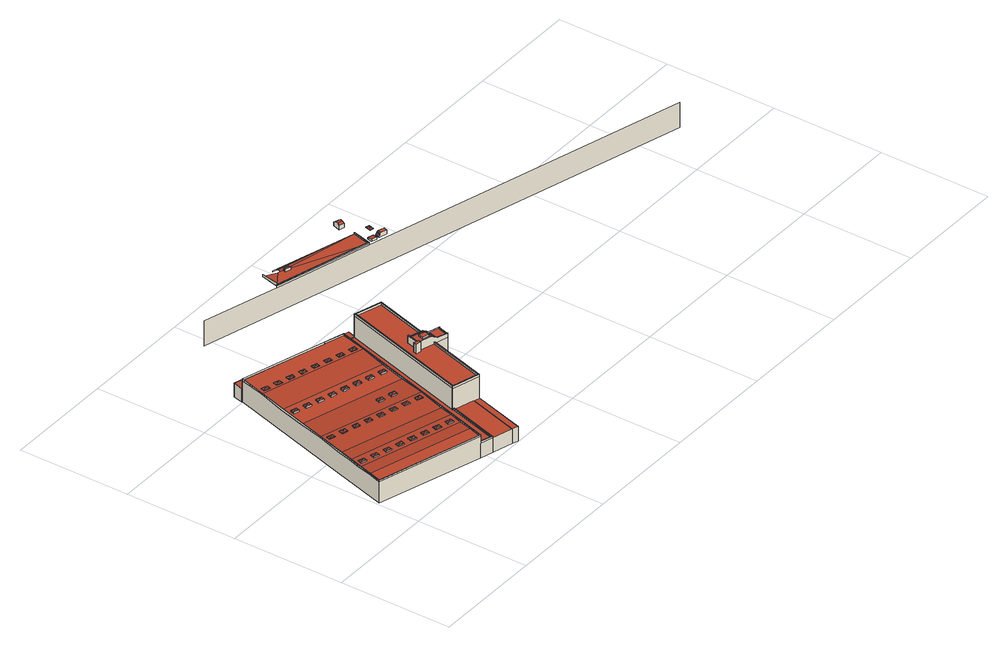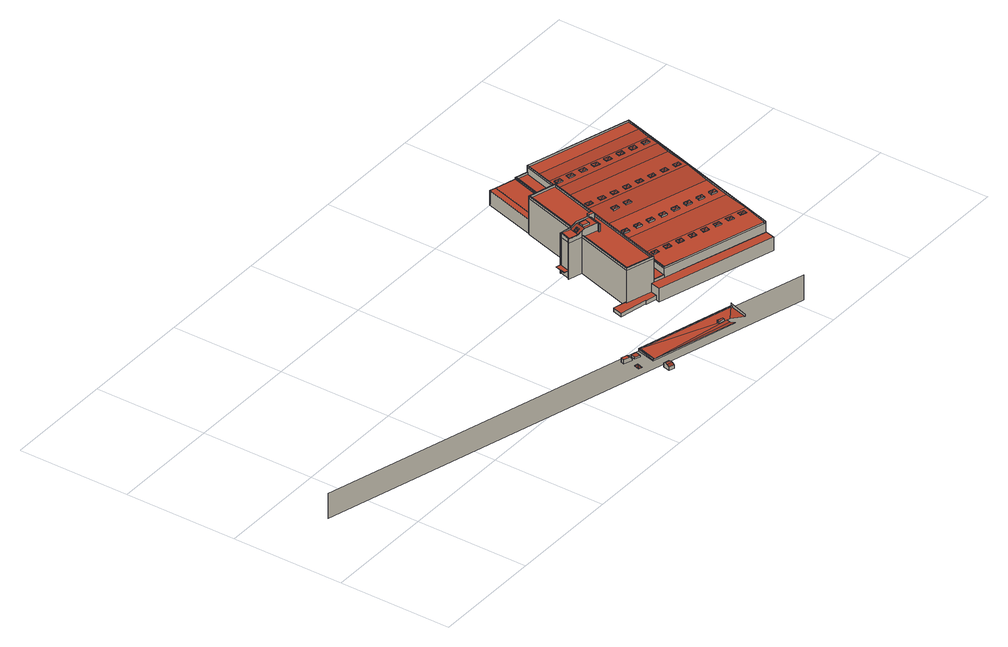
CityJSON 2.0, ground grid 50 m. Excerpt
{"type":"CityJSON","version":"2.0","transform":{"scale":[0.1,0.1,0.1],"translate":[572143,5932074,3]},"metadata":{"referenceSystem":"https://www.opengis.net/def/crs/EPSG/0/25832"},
"CityObjects":{
"building1":{"type":"Building","attributes":{"Grundfläche 2D":"5690.170880","Grundhöhe NN":"3.403"},"children":["building1-1","building1-2","building1-3","building1-4","building1-5","building1-6","building1-7","building1-8","building1-9","building1-10","building1-11","building1-12","building1-13","building1-14","building1-15","building1-16","building1-17","building1-18","building1-19","building1-20","building1-21","building1-22","building1-23","building1-24","building1-25","building1-26","building1-27","building1-28","building1-29","building1-30","building1-31","building1-32","building1-33","building1-34","building1-35","building1-36","building1-37","building1-38","building1-39","building1-40","building1-41","building1-42","building1-43"],"geometry":[{"type":"MultiSurface","lod":"3","boundaries":[[[0,1,2,3,4,5,6,7,8,9,10,11,12,13,14,15,16,17,18,19,20,21,22,23,24,25,26,27]],[[28,29,30,31,32,33]],[[34,35,36,37,38,39,40,41,32,31,42],[43,44,45,46]],[[39,38,37,36,47,48,49],[50,51,52,53]],[[54,55,56,57,58,59]],[[60,56,55,61]],[[62,60,61,63]],[[64,65,62,63,66]],[[66,67,68,64]],[[67,69,70,71,68]],[[72,70,69,73]],[[74,72,73,75]],[[76,77,74,75,78,79,80]],[[81,82,83,84,85,86,87,88,89,90,91,92,93,94,95]],[[96,97,98,99,100,101,102,103,104,105,106,107]],[[108,109,110,111,112,113,114,115,116,117,118,119,120,121,122]],[[123,124,125,126,127,128,129,130]],[[131,132,107,106]],[[133,134,135,13,12,11]],[[13,135,136,137,16,15,14]],[[137,138,139,18,17,16]],[[139,140,19,18]],[[140,141,20,19]],[[141,142,143,144,23,22,21,20]],[[144,145,24,23]],[[145,146,25,24]],[[146,147,148,27,26,25]],[[1,0,119,118]],[[118,117,2,1]],[[117,116,3,2]],[[114,5,4,3,116,115]],[[6,5,114,113]],[[113,112,7,6]],[[8,7,112,111]],[[100,99,139,138,137,149,101]],[[150,148,151,152]],[[60,62,65,64,68,71,70,72,74,77,88,87,86,85,57,56]],[[77,76,80,90,89,88]],[[80,79,78,92,91,90]],[[75,73,69,67,66,63,61,55,54,93,92,78]],[[153,154,155,156,157,95,94,59,158,159,160,161]],[[157,162,81,95]],[[83,82,81,162,163,164,165,166,167,168,169,170,171,58,84]],[[151,148,147,146,172,173]],[[174,175,176,177,178,179,180,150,152,181]],[[182,183,178,177,176,175,184,185]],[[184,186,187,188,189,183,182,185]],[[190,191,189,188,187,186,192,193]],[[194,195,196,197,191,190,193,192,198,199]],[[133,195,194,200]],[[201,128,127,135,134,133,200,202]],[[203,204,101,149,137,136,135,127,126,205]],[[139,99,98,140]],[[140,98,97,141]],[[132,206,207,144,143,142,141,97,96,107]],[[145,144,207,208]],[[146,145,208,172]],[[102,101,204,209]],[[106,105,210,211]],[[129,128,201,212]],[[130,129,212,213]],[[123,130,213,214]],[[124,123,214,215]],[[125,124,215,216]],[[126,125,216,205]],[[104,103,102,217,157,156,155,154,153,161,160,159,158,59,218,105]],[[157,217,102,209,219,162]],[[220,221,58,171,170,169,168,167,166,165,164,163,162,219,222]],[[59,58,221,210,105,218]],[[132,131,223,206]],[[131,106,211,223]],[[210,221,220,222,219,209,204,203,205,216,215,214,213,212,201,202,200,194,199,198,192,186,184,175,174,181,152,151,173,172,208,207,206,223,211]]],"semantics":{"surfaces":[{"type":"RoofSurface"},{"type":"WallSurface"},{"type":"GroundSurface"}],"values":[0,0,0,0,0,0,0,0,0,0,0,0,0,0,0,0,0,0,1,1,1,1,1,1,1,1,1,1,1,1,1,1,1,1,1,1,1,1,1,1,1,1,1,1,1,1,1,1,1,1,1,1,1,1,1,1,1,1,1,1,1,1,1,1,1,1,1,1,1,1,1,2]}}]},
"building1-1":{"type":"BuildingInstallation","parents":["building1"],"geometry":[{"type":"MultiSurface","lod":"3","boundaries":[[[224,225,226,227,228,229]],[[230,231,227,226]],[[48,232,229,228,227,231,120,233,234,49]],[[232,235,122,236,225,224,229]],[[236,230,226,225]]],"semantics":{"surfaces":[{"type":"RoofSurface"},{"type":"WallSurface"}],"values":[0,1,1,1,1]}}]},
"building1-2":{"type":"BuildingInstallation","parents":["building1"],"geometry":[{"type":"MultiSurface","lod":"3","boundaries":[[[237,238,239]],[[239,238,240]],[[241,238,237]],[[240,238,241]],[[237,239,43,46]],[[241,237,46,45]],[[240,241,45,44]],[[239,240,44,43]]],"semantics":{"surfaces":[{"type":"RoofSurface"},{"type":"WallSurface"}],"values":[0,0,0,0,1,1,1,1]}}]},
"building1-3":{"type":"BuildingInstallation","parents":["building1"],"geometry":[{"type":"MultiSurface","lod":"3","boundaries":[[[242,243,244]],[[242,245,243]],[[242,244,246]],[[242,246,245]],[[244,243,247,248]],[[246,244,248,249]],[[245,246,249,250]],[[243,245,250,247]]],"semantics":{"surfaces":[{"type":"RoofSurface"},{"type":"WallSurface"}],"values":[0,0,0,0,1,1,1,1]}}]},
"building1-4":{"type":"BuildingInstallation","parents":["building1"],"geometry":[{"type":"MultiSurface","lod":"3","boundaries":[[[251,252,253]],[[251,254,252]],[[251,253,255]],[[251,255,254]],[[253,252,256,257]],[[255,253,257,258]],[[254,255,258,259]],[[252,254,259,256]]],"semantics":{"surfaces":[{"type":"RoofSurface"},{"type":"WallSurface"}],"values":[0,0,0,0,1,1,1,1]}}]},
"building1-5":{"type":"BuildingInstallation","parents":["building1"],"geometry":[{"type":"MultiSurface","lod":"3","boundaries":[[[260,261,262]],[[260,263,261]],[[260,262,264]],[[260,264,263]],[[262,261,265,266]],[[264,262,266,267]],[[263,264,267,268]],[[261,263,268,265]]],"semantics":{"surfaces":[{"type":"RoofSurface"},{"type":"WallSurface"}],"values":[0,0,0,0,1,1,1,1]}}]},
"building1-6":{"type":"BuildingInstallation","parents":["building1"],"geometry":[{"type":"MultiSurface","lod":"3","boundaries":[[[269,270,271]],[[269,272,270]],[[269,271,273]],[[269,273,272]],[[271,270,274,275]],[[275,276,273,271]],[[272,273,276,277]],[[277,274,270,272]]],"semantics":{"surfaces":[{"type":"RoofSurface"},{"type":"WallSurface"}],"values":[0,0,0,0,1,1,1,1]}}]},
"building1-7":{"type":"BuildingInstallation","parents":["building1"],"geometry":[{"type":"MultiSurface","lod":"3","boundaries":[[[278,279,280]],[[278,281,279]],[[278,280,282]],[[278,282,281]],[[280,279,283,284]],[[282,280,284,285]],[[281,282,285,286]],[[279,281,286,283]]],"semantics":{"surfaces":[{"type":"RoofSurface"},{"type":"WallSurface"}],"values":[0,0,0,0,1,1,1,1]}}]},
"building1-8":{"type":"BuildingInstallation","parents":["building1"],"geometry":[{"type":"MultiSurface","lod":"3","boundaries":[[[287,288,289]],[[287,290,288]],[[287,289,291]],[[287,291,290]],[[289,288,292,293]],[[291,289,293,294]],[[290,291,294,295]],[[288,290,295,292]]],"semantics":{"surfaces":[{"type":"RoofSurface"},{"type":"WallSurface"}],"values":[0,0,0,0,1,1,1,1]}}]},
"building1-9":{"type":"BuildingInstallation","parents":["building1"],"geometry":[{"type":"MultiSurface","lod":"3","boundaries":[[[296,297,298]],[[296,299,297]],[[296,298,300]],[[296,300,299]],[[298,297,301,302]],[[300,298,302,303]],[[299,300,303,304]],[[297,299,304,301]]],"semantics":{"surfaces":[{"type":"RoofSurface"},{"type":"WallSurface"}],"values":[0,0,0,0,1,1,1,1]}}]},
"building1-10":{"type":"BuildingInstallation","parents":["building1"],"geometry":[{"type":"MultiSurface","lod":"3","boundaries":[[[305,306,307]],[[305,308,306]],[[305,307,309]],[[305,309,308]],[[307,306,310,311]],[[311,312,309,307]],[[308,309,312,313]],[[313,310,306,308]]],"semantics":{"surfaces":[{"type":"RoofSurface"},{"type":"WallSurface"}],"values":[0,0,0,0,1,1,1,1]}}]},
"building1-11":{"type":"BuildingInstallation","parents":["building1"],"geometry":[{"type":"MultiSurface","lod":"3","boundaries":[[[314,315,316]],[[314,317,315]],[[314,316,318]],[[314,318,317]],[[316,315,319,320]],[[318,316,320,321]],[[317,318,321,322]],[[315,317,322,319]]],"semantics":{"surfaces":[{"type":"RoofSurface"},{"type":"WallSurface"}],"values":[0,0,0,0,1,1,1,1]}}]},
"building1-12":{"type":"BuildingInstallation","parents":["building1"],"geometry":[{"type":"MultiSurface","lod":"3","boundaries":[[[323,324,325]],[[323,326,324]],[[323,325,327]],[[323,327,326]],[[325,324,328,329]],[[329,330,327,325]],[[330,331,326,327]],[[324,326,331,328]]],"semantics":{"surfaces":[{"type":"RoofSurface"},{"type":"WallSurface"}],"values":[0,0,0,0,1,1,1,1]}}]},
"building1-13":{"type":"BuildingInstallation","parents":["building1"],"geometry":[{"type":"MultiSurface","lod":"3","boundaries":[[[332,333,334]],[[332,335,333]],[[332,334,336]],[[332,336,335]],[[334,333,337,338]],[[336,334,338,339]],[[335,336,339,340]],[[333,335,340,337]]],"semantics":{"surfaces":[{"type":"RoofSurface"},{"type":"WallSurface"}],"values":[0,0,0,0,1,1,1,1]}}]},
"building1-14":{"type":"BuildingInstallation","parents":["building1"],"geometry":[{"type":"MultiSurface","lod":"3","boundaries":[[[341,342,343]],[[341,344,342]],[[341,343,345]],[[341,345,344]],[[343,342,346,347]],[[345,343,347,348]],[[344,345,348,349]],[[342,344,349,346]]],"semantics":{"surfaces":[{"type":"RoofSurface"},{"type":"WallSurface"}],"values":[0,0,0,0,1,1,1,1]}}]},
"building1-15":{"type":"BuildingInstallation","parents":["building1"],"geometry":[{"type":"MultiSurface","lod":"3","boundaries":[[[350,351,352]],[[350,353,351]],[[350,352,354]],[[350,354,353]],[[352,351,355,356]],[[356,357,354,352]],[[353,354,357,358]],[[358,355,351,353]]],"semantics":{"surfaces":[{"type":"RoofSurface"},{"type":"WallSurface"}],"values":[0,0,0,0,1,1,1,1]}}]},
"building1-16":{"type":"BuildingInstallation","parents":["building1"],"geometry":[{"type":"MultiSurface","lod":"3","boundaries":[[[359,360,361]],[[359,362,360]],[[359,361,363]],[[359,363,362]],[[361,360,364,365]],[[363,361,365,366]],[[362,363,366,367]],[[360,362,367,364]]],"semantics":{"surfaces":[{"type":"RoofSurface"},{"type":"WallSurface"}],"values":[0,0,0,0,1,1,1,1]}}]},
"building1-17":{"type":"BuildingInstallation","parents":["building1"],"geometry":[{"type":"MultiSurface","lod":"3","boundaries":[[[368,369,370]],[[368,371,369]],[[368,370,372]],[[368,372,371]],[[370,369,373,374]],[[372,370,374,375]],[[371,372,375,376]],[[369,371,376,373]]],"semantics":{"surfaces":[{"type":"RoofSurface"},{"type":"WallSurface"}],"values":[0,0,0,0,1,1,1,1]}}]},
"building1-18":{"type":"BuildingInstallation","parents":["building1"],"geometry":[{"type":"MultiSurface","lod":"3","boundaries":[[[377,378,379]],[[377,380,378]],[[377,379,381]],[[377,381,380]],[[379,378,382,383]],[[381,379,383,384]],[[380,381,384,385]],[[378,380,385,382]]],"semantics":{"surfaces":[{"type":"RoofSurface"},{"type":"WallSurface"}],"values":[0,0,0,0,1,1,1,1]}}]},
"building1-19":{"type":"BuildingInstallation","parents":["building1"],"geometry":[{"type":"MultiSurface","lod":"3","boundaries":[[[386,387,388]],[[386,389,387]],[[386,388,390]],[[386,390,389]],[[388,387,391,392]],[[390,388,392,393]],[[389,390,393,394]],[[387,389,394,391]]],"semantics":{"surfaces":[{"type":"RoofSurface"},{"type":"WallSurface"}],"values":[0,0,0,0,1,1,1,1]}}]},
"building1-20":{"type":"BuildingInstallation","parents":["building1"],"geometry":[{"type":"MultiSurface","lod":"3","boundaries":[[[395,396,397]],[[395,398,396]],[[395,397,399]],[[395,399,398]],[[397,396,400,401]],[[401,402,399,397]],[[398,399,402,403]],[[403,400,396,398]]],"semantics":{"surfaces":[{"type":"RoofSurface"},{"type":"WallSurface"}],"values":[0,0,0,0,1,1,1,1]}}]},
"building1-21":{"type":"BuildingInstallation","parents":["building1"],"geometry":[{"type":"MultiSurface","lod":"3","boundaries":[[[404,405,406]],[[404,407,405]],[[404,406,408]],[[404,408,407]],[[406,405,409,410]],[[408,406,410,411]],[[407,408,411,412]],[[405,407,412,409]]],"semantics":{"surfaces":[{"type":"RoofSurface"},{"type":"WallSurface"}],"values":[0,0,0,0,1,1,1,1]}}]},
"building1-22":{"type":"BuildingInstallation","parents":["building1"],"geometry":[{"type":"MultiSurface","lod":"3","boundaries":[[[413,414,415]],[[413,416,414]],[[413,415,417]],[[413,417,416]],[[415,414,418,419]],[[417,415,419,420]],[[416,417,420,421]],[[414,416,421,418]]],"semantics":{"surfaces":[{"type":"RoofSurface"},{"type":"WallSurface"}],"values":[0,0,0,0,1,1,1,1]}}]},
"building1-23":{"type":"BuildingInstallation","parents":["building1"],"geometry":[{"type":"MultiSurface","lod":"3","boundaries":[[[422,423,424]],[[422,425,423]],[[422,424,426]],[[422,426,425]],[[424,423,427,428]],[[426,424,428,429]],[[425,426,429,430]],[[423,425,430,427]]],"semantics":{"surfaces":[{"type":"RoofSurface"},{"type":"WallSurface"}],"values":[0,0,0,0,1,1,1,1]}}]},
"building1-24":{"type":"BuildingInstallation","parents":["building1"],"geometry":[{"type":"MultiSurface","lod":"3","boundaries":[[[431,432,433]],[[431,434,432]],[[431,433,435]],[[431,435,434]],[[433,432,436,437]],[[437,438,435,433]],[[434,435,438,439]],[[439,436,432,434]]],"semantics":{"surfaces":[{"type":"RoofSurface"},{"type":"WallSurface"}],"values":[0,0,0,0,1,1,1,1]}}]},
"building1-25":{"type":"BuildingInstallation","parents":["building1"],"geometry":[{"type":"MultiSurface","lod":"3","boundaries":[[[440,441,442]],[[440,443,441]],[[440,442,444]],[[440,444,443]],[[442,441,445,446]],[[444,442,446,447]],[[443,444,447,448]],[[441,443,448,445]]],"semantics":{"surfaces":[{"type":"RoofSurface"},{"type":"WallSurface"}],"values":[0,0,0,0,1,1,1,1]}}]},
"building1-26":{"type":"BuildingInstallation","parents":["building1"],"geometry":[{"type":"MultiSurface","lod":"3","boundaries":[[[449,450,451]],[[449,452,450]],[[449,451,453]],[[449,453,452]],[[451,450,454,455]],[[453,451,455,456]],[[452,453,456,457]],[[450,452,457,454]]],"semantics":{"surfaces":[{"type":"RoofSurface"},{"type":"WallSurface"}],"values":[0,0,0,0,1,1,1,1]}}]},
"building1-27":{"type":"BuildingInstallation","parents":["building1"],"geometry":[{"type":"MultiSurface","lod":"3","boundaries":[[[458,459,460]],[[458,461,459]],[[458,460,462]],[[458,462,461]],[[460,459,463,464]],[[462,460,464,465]],[[461,462,465,466]],[[459,461,466,463]]],"semantics":{"surfaces":[{"type":"RoofSurface"},{"type":"WallSurface"}],"values":[0,0,0,0,1,1,1,1]}}]},
"building1-28":{"type":"BuildingInstallation","parents":["building1"],"geometry":[{"type":"MultiSurface","lod":"3","boundaries":[[[467,468,469]],[[467,470,468]],[[467,469,471]],[[467,471,470]],[[469,468,472,473]],[[471,469,473,474]],[[470,471,474,475]],[[468,470,475,472]]],"semantics":{"surfaces":[{"type":"RoofSurface"},{"type":"WallSurface"}],"values":[0,0,0,0,1,1,1,1]}}]},
"building1-29":{"type":"BuildingInstallation","parents":["building1"],"geometry":[{"type":"MultiSurface","lod":"3","boundaries":[[[476,477,478]],[[476,479,477]],[[476,478,480]],[[476,480,479]],[[478,477,481,482]],[[480,478,482,483]],[[479,480,483,484]],[[477,479,484,481]]],"semantics":{"surfaces":[{"type":"RoofSurface"},{"type":"WallSurface"}],"values":[0,0,0,0,1,1,1,1]}}]},
"building1-30":{"type":"BuildingInstallation","parents":["building1"],"geometry":[{"type":"MultiSurface","lod":"3","boundaries":[[[485,486,487]],[[485,488,486]],[[485,487,489]],[[485,489,488]],[[487,486,490,491]],[[489,487,491,492]],[[488,489,492,493]],[[486,488,493,490]]],"semantics":{"surfaces":[{"type":"RoofSurface"},{"type":"WallSurface"}],"values":[0,0,0,0,1,1,1,1]}}]},
"building1-31":{"type":"BuildingInstallation","parents":["building1"],"geometry":[{"type":"MultiSurface","lod":"3","boundaries":[[[85,84,94,93]],[[85,93,54,57]],[[58,59,94,84]]],"semantics":{"surfaces":[{"type":"RoofSurface"},{"type":"WallSurface"}],"values":[0,1,1]}}]},
"building1-32":{"type":"BuildingInstallation","parents":["building1"],"geometry":[{"type":"MultiSurface","lod":"3","boundaries":[[[494,495,496]],[[494,497,495]],[[494,496,498]],[[494,498,497]],[[496,495,499,500]],[[498,496,500,501]],[[497,498,501,502]],[[495,497,502,499]]],"semantics":{"surfaces":[{"type":"RoofSurface"},{"type":"WallSurface"}],"values":[0,0,0,0,1,1,1,1]}}]},
"building1-33":{"type":"BuildingInstallation","parents":["building1"],"geometry":[{"type":"MultiSurface","lod":"3","boundaries":[[[503,504,505]],[[503,506,504]],[[503,505,507]],[[503,507,506]],[[505,504,508,509]],[[507,505,509,510]],[[506,507,510,511]],[[504,506,511,508]]],"semantics":{"surfaces":[{"type":"RoofSurface"},{"type":"WallSurface"}],"values":[0,0,0,0,1,1,1,1]}}]},
"building1-34":{"type":"BuildingInstallation","parents":["building1"],"geometry":[{"type":"MultiSurface","lod":"3","boundaries":[[[512,513,514]],[[512,515,513]],[[512,514,516]],[[512,516,515]],[[517,518,514,513]],[[516,514,518,519]],[[515,516,519,520]],[[520,517,513,515]]],"semantics":{"surfaces":[{"type":"RoofSurface"},{"type":"WallSurface"}],"values":[0,0,0,0,1,1,1,1]}}]},
"building1-35":{"type":"BuildingInstallation","parents":["building1"],"geometry":[{"type":"MultiSurface","lod":"3","boundaries":[[[521,522,523]],[[521,524,522]],[[521,523,525]],[[521,525,524]],[[523,522,526,527]],[[525,523,527,528]],[[524,525,528,529]],[[522,524,529,526]]],"semantics":{"surfaces":[{"type":"RoofSurface"},{"type":"WallSurface"}],"values":[0,0,0,0,1,1,1,1]}}]},
"building1-36":{"type":"BuildingInstallation","parents":["building1"],"geometry":[{"type":"MultiSurface","lod":"3","boundaries":[[[530,531,532]],[[530,533,531]],[[530,532,534]],[[530,534,533]],[[532,531,535,536]],[[534,532,536,537]],[[533,534,537,538]],[[531,533,538,535]]],"semantics":{"surfaces":[{"type":"RoofSurface"},{"type":"WallSurface"}],"values":[0,0,0,0,1,1,1,1]}}]},
"building1-37":{"type":"BuildingInstallation","parents":["building1"],"geometry":[{"type":"MultiSurface","lod":"3","boundaries":[[[539,540,541]],[[539,542,540]],[[539,541,543]],[[539,543,542]],[[541,540,544,545]],[[543,541,545,546]],[[542,543,546,547]],[[540,542,547,544]]],"semantics":{"surfaces":[{"type":"RoofSurface"},{"type":"WallSurface"}],"values":[0,0,0,0,1,1,1,1]}}]},
"building1-38":{"type":"BuildingInstallation","parents":["building1"],"geometry":[{"type":"MultiSurface","lod":"3","boundaries":[[[548,149,217,549]],[[549,217,102,103]],[[548,549,103,100]],[[149,548,100,101]],[[217,149,101,102]]],"semantics":{"surfaces":[{"type":"RoofSurface"},{"type":"WallSurface"}],"values":[0,1,1,1,1]}}]},
"building1-39":{"type":"BuildingInstallation","parents":["building1"],"geometry":[{"type":"MultiSurface","lod":"3","boundaries":[[[550,551,218,552,553,554]],[[550,554,96,555]],[[555,104,551,550]],[[104,105,218,551]],[[105,106,552,218]],[[553,552,106,107]],[[554,553,107,96]]],"semantics":{"surfaces":[{"type":"RoofSurface"},{"type":"WallSurface"}],"values":[0,1,1,1,1,1,1]}}]},
"building1-40":{"type":"BuildingInstallation","parents":["building1"],"geometry":[{"type":"MultiSurface","lod":"3","boundaries":[[[556,557,558,559]],[[560,561,562,558,557,563,564,565]],[[566,567,568]],[[567,569,568]],[[570,571,572,573,566]],[[573,567,566]],[[571,234,233,574]],[[574,572,571]],[[575,569,567]],[[576,577,578,569,575]],[[579,564,563,580,581,582,568,569,583,584,585,586]],[[47,36,35,34,42,31,30,580,563,557,556]],[[27,148,150,575,567,573,572,574,233,120,119,0]],[[28,582,581,580,30,29]],[[568,582,28,33]],[[568,33,32,41,40,39,49,234,571,570,566]],[[178,578,577,576,575,150,180,179]],[[578,178,183,569]],[[569,183,189,583]],[[583,189,191,584]],[[195,579,586,585,584,191,197,196]],[[10,560,565,564,579,195,133,11]],[[560,10,9,561]],[[110,559,558,562,561,9,8,111]]],"semantics":{"surfaces":[{"type":"RoofSurface"},{"type":"WallSurface"}],"values":[0,0,0,0,0,0,0,0,0,0,0,1,1,1,1,1,1,1,1,1,1,1,1,1]}}]},
"building1-41":{"type":"BuildingInstallation","parents":["building1"],"geometry":[{"type":"MultiSurface","lod":"3","boundaries":[[[559,587,588,235,232,556]],[[587,109,108,588]],[[588,108,122,235]],[[556,232,48,47]],[[587,559,110,109]]],"semantics":{"surfaces":[{"type":"RoofSurface"},{"type":"WallSurface"}],"values":[0,1,1,1,1]}}]},
"building1-42":{"type":"BuildingInstallation","parents":["building1"],"geometry":[{"type":"MultiSurface","lod":"3","boundaries":[[[589,590,591,592]],[[592,591,52,51]],[[589,592,51,50]],[[590,589,50,53]],[[591,590,53,52]]],"semantics":{"surfaces":[{"type":"RoofSurface"},{"type":"WallSurface"}],"values":[0,1,1,1,1]}}]},
"building1-43":{"type":"BuildingInstallation","parents":["building1"],"geometry":[{"type":"MultiSurface","lod":"3","boundaries":[[[190,188,182,177,593,594,595,596]],[[597,193,190,596]],[[187,185,182,188]],[[176,598,593,177]],[[185,176,177,182]],[[598,599,594,593]],[[599,600,595,594]],[[600,597,596,595]],[[193,187,188,190]],[[599,598,176,185,187,193,597,600]]],"semantics":{"surfaces":[{"type":"RoofSurface"},{"type":"WallSurface"},{"type":"OuterCeilingSurface"}],"values":[0,1,1,1,1,1,1,1,1,2]}}]},
"building2":{"type":"Building","attributes":{"Grundfläche 2D":"66.763361","Grundhöhe NN":"3.514"},"geometry":[{"type":"Solid","lod":"3","boundaries":[[[[131,601,602,132]],[[601,131,603,604]],[[602,601,604,605]],[[132,602,605,606]],[[131,132,606,603]],[[604,603,606,605]]]],"semantics":{"surfaces":[{"type":"RoofSurface"},{"type":"WallSurface"},{"type":"GroundSurface"}],"values":[[0,1,1,1,1,2]]}}]},
"building3":{"type":"Building","attributes":{"Grundfläche 2D":"260.578331","Grundhöhe NN":"3.100"},"geometry":[{"type":"Solid","lod":"3","boundaries":[[[[607,608,609,610,611,612]],[[613,614,609,608,607,612,615,616]],[[610,609,614,617]],[[611,610,617,618]],[[612,611,618,615]],[[617,614,613,616,615,618]]]],"semantics":{"surfaces":[{"type":"RoofSurface"},{"type":"WallSurface"},{"type":"GroundSurface"}],"values":[[0,1,1,1,1,2]]}}]},
"building4":{"type":"Building","attributes":{"Grundfläche 2D":"24030.759298","Grundhöhe NN":"3.388"},"children":["building4-1","building4-2","building4-3","building4-4","building4-5"],"geometry":[{"type":"MultiSurface","lod":"3","boundaries":[[[619,620,621,622,623,624,625,626,627]],[[621,620,628,629,630]],[[630,629,631,632,633,634,635,636]],[[637,638,639,626]],[[640,641,636]],[[629,628,620,619,642,643,631]],[[632,631,643,640,636,635,644,645]],[[637,646,647,638]],[[642,619,627,626,639,648,649]],[[650,640,651,652,653]],[[650,641,640]],[[654,655,656,647,646,657,658,659,660]],[[642,649,640,643]],[[638,651,648,639]],[[638,647,652,651]],[[651,640,649,648]]],"semantics":{"surfaces":[{"type":"WallSurface"},{"type":"RoofSurface"}],"values":[0,1,1,0,1,0,1,0,1,0,1,0,0,0,0,0]}}]},
"building4-1":{"type":"BuildingInstallation","parents":["building4"],"geometry":[{"type":"MultiSurface","lod":"3","boundaries":[[[661,662,663,664]],[[664,663,634,633]],[[645,661,664,633,632]],[[662,661,645,644]],[[634,663,662,644,635]]],"semantics":{"surfaces":[{"type":"RoofSurface"},{"type":"WallSurface"}],"values":[0,1,1,1,1]}}]},
"building4-2":{"type":"BuildingInstallation","parents":["building4"],"geometry":[{"type":"MultiSurface","lod":"3","boundaries":[[[665,666,667,668]],[[669,670,668,667]],[[670,671,665,668]],[[666,665,671,672]],[[667,666,672,669]]],"semantics":{"surfaces":[{"type":"RoofSurface"},{"type":"WallSurface"}],"values":[0,1,1,1,1]}}]},
"building4-3":{"type":"BuildingInstallation","parents":["building4"],"geometry":[{"type":"MultiSurface","lod":"3","boundaries":[[[673,674,675,676]],[[677,674,673,678]],[[679,677,678,680]],[[676,675,681,682]],[[673,676,682,683,680,678]],[[679,680,683,684]],[[677,679,684,681,675,674]]],"semantics":{"surfaces":[{"type":"RoofSurface"},{"type":"WallSurface"}],"values":[0,0,0,1,1,1,1]}}]},
"building4-4":{"type":"BuildingInstallation","parents":["building4"],"geometry":[{"type":"MultiSurface","lod":"3","boundaries":[[[685,686,687,688]],[[687,686,689,690]],[[691,692,693]],[[692,690,689,693]],[[694,692,691]],[[689,686,685,695,696,691,693]],[[694,691,696,697]],[[694,697,698,699,700,688,687,690,692]],[[700,695,685,688]]],"semantics":{"surfaces":[{"type":"RoofSurface"},{"type":"WallSurface"}],"values":[0,0,0,0,0,1,1,1,1]}}]},
"building4-5":{"type":"BuildingInstallation","parents":["building4"],"geometry":[{"type":"MultiSurface","lod":"3","boundaries":[[[701,702,703]],[[701,704,702]],[[701,703,705]],[[701,705,704]],[[703,702,706,707]],[[705,703,707,708]],[[704,705,708,709]],[[702,704,709,706]]],"semantics":{"surfaces":[{"type":"RoofSurface"},{"type":"WallSurface"}],"values":[0,0,0,0,1,1,1,1]}}]}
},
"vertices":[
[791,498,179],[715,239,179],[713,239,179],[713,238,179],[601,271,179],[600,272,179],[768,844,179],[883,810,179],[807,550,179],[810,549,179],[810,548,179],[811,548,179],[811,549,179],[889,814,179],[776,847,179],[770,849,179],[765,850,179],[765,849,179],[595,271,179],[596,271,179],[595,267,179],[596,266,179],[599,265,179],[717,231,179],[718,236,179],[719,235,179],[719,236,179],[796,496,179],[852,483,186],[866,529,186],[866,530,186],[825,542,186],[811,495,186],[852,482,186],[808,547,196],[804,548,198],[796,551,203],[792,538,203],[786,515,203],[782,503,203],[790,501,198],[794,499,196],[809,547,196],[799,516,196],[803,530,196],[816,527,188],[812,512,188],[739,567,203],[725,521,203],[725,520,203],[791,538,203],[784,516,203],[755,524,203],[762,547,203],[476,54,102],[494,113,104],[28,250,104],[11,191,102],[9,190,102],[477,52,102],[45,308,101],[511,171,101],[61,363,104],[527,226,104],[79,423,101],[79,422,101],[545,286,101],[579,402,107],[113,539,107],[612,516,101],[147,653,101],[146,652,101],[181,769,101],[647,632,101],[215,884,107],[681,747,107],[624,891,102],[249,1001,102],[715,864,102],[626,890,102],[625,890,102],[248,1002,110],[248,1000,110],[78,423,110],[9,190,110],[11,191,110],[79,422,110],[79,423,110],[249,1001,110],[624,891,110],[625,890,110],[626,890,110],[715,864,110],[476,54,110],[477,52,110],[716,865,110],[596,266,71],[595,267,71],[596,271,71],[595,271,71],[765,849,71],[765,850,71],[716,865,71],[716,863,71],[478,55,71],[477,52,71],[531,36,71],[599,265,71],[739,581,170],[743,580,170],[740,570,170],[807,550,170],[883,810,170],[768,844,170],[600,272,170],[601,271,170],[713,238,170],[713,239,170],[715,239,170],[791,498,170],[724,518,170],[725,521,170],[721,523,170],[835,863,21],[836,866,21],[785,877,21],[776,847,21],[889,814,21],[888,809,21],[945,792,21],[958,838,21],[622,10,71],[690,239,71],[811,548,170],[811,549,170],[889,814,170],[770,849,170],[765,850,170],[765,849,170],[595,271,170],[596,271,170],[595,267,170],[596,266,170],[599,265,170],[717,231,170],[718,236,170],[719,235,170],[719,236,170],[796,496,170],[765,850,73],[857,479,170],[796,496,4],[857,479,4],[580,402,107],[614,515,101],[648,632,101],[682,747,107],[716,865,102],[495,112,104],[512,170,101],[528,226,104],[546,285,101],[248,1002,102],[248,1000,102],[214,885,107],[180,770,101],[146,653,101],[112,540,107],[78,423,101],[60,363,104],[44,308,101],[27,250,104],[719,235,4],[719,236,4],[858,481,4],[858,482,4],[858,482,40],[858,482,42],[858,482,170],[858,481,170],[857,481,170],[857,481,4],[856,483,42],[856,483,170],[856,483,4],[856,483,40],[869,528,4],[869,528,40],[869,528,42],[869,528,170],[871,527,42],[871,527,170],[871,527,4],[871,527,40],[872,530,4],[872,530,170],[872,528,170],[871,528,170],[871,528,4],[872,528,4],[811,548,4],[888,809,4],[811,549,4],[770,849,4],[765,850,4],[776,847,4],[690,239,4],[717,231,4],[718,236,4],[716,865,4],[477,52,4],[531,36,4],[945,792,4],[958,838,4],[835,863,4],[836,866,4],[785,877,4],[716,865,73],[477,52,79],[248,1002,4],[78,423,4],[9,190,4],[248,1000,4],[622,10,4],
[721,523,214],[704,528,214],[699,513,214],[721,507,214],[725,520,214],[725,521,214],[699,513,170],[721,507,170],[725,521,205],[724,518,208],[725,520,208],[721,523,205],[704,528,170],
[812,512,190],[807,521,196],[799,516,198],[803,530,198],[816,527,190],
[604,602,109],[614,590,107],[619,607,107],[589,597,107],[594,615,107],[614,590,101],[619,607,101],[594,615,101],[589,597,101],
[371,237,107],[381,224,106],[386,242,106],[356,232,106],[361,250,106],[381,224,102],[386,242,103],[361,250,103],[356,232,102],
[482,827,111],[492,815,109],[497,833,109],[467,822,109],[472,840,109],[492,815,107],[497,833,106],[472,840,106],[467,822,107],
[199,288,107],[209,275,106],[214,293,106],[184,282,106],[189,300,106],[209,275,102],[214,293,103],[189,300,103],[184,282,102],
[201,721,109],[211,708,107],[216,726,107],[186,716,107],[191,734,107],[211,708,101],[216,726,101],[191,734,101],[186,716,101],
[540,810,111],[550,798,109],[555,816,109],[524,805,109],[529,823,109],[550,798,107],[555,816,106],[529,823,106],[524,805,107],
[310,878,111],[320,865,109],[325,883,109],[295,873,109],[300,891,109],[320,865,107],[325,883,106],[300,891,106],[295,873,107],
[597,794,111],[607,781,109],[612,799,109],[582,788,109],[587,806,109],[607,781,107],[612,799,106],[587,806,106],[582,788,107],
[138,507,110],[148,494,109],[153,512,109],[122,501,109],[127,519,109],[148,494,106],[153,512,107],[127,519,107],[122,501,106],
[431,653,109],[441,641,107],[446,659,107],[415,648,107],[421,666,107],[441,641,101],[446,659,101],[421,666,101],[415,648,101],
[258,704,109],[268,691,107],[273,709,107],[243,699,107],[248,717,107],[268,691,101],[273,709,101],[248,717,101],[243,699,101],
[84,322,107],[94,309,106],[99,327,106],[69,316,106],[74,334,106],[94,309,102],[99,327,103],[74,334,103],[69,316,102],
[482,405,110],[492,392,109],[498,410,109],[467,400,109],[472,418,109],[492,392,106],[498,410,107],[472,418,107],[467,400,106],
[448,500,110],[458,487,109],[463,505,109],[432,494,109],[438,512,109],[458,487,105],[463,505,104],[438,512,104],[432,494,105],
[655,776,111],[665,764,109],[671,782,109],[640,771,109],[645,789,109],[665,764,107],[671,782,106],[645,789,106],[640,771,107],
[253,473,110],[263,460,109],[268,478,109],[237,467,109],[243,485,109],[263,460,106],[268,478,107],[243,485,107],[237,467,106],
[253,895,111],[263,882,109],[268,900,109],[237,890,109],[242,908,109],[263,882,107],[268,900,106],[242,908,106],[237,890,107],
[256,271,107],[266,258,106],[272,276,106],[241,266,106],[246,283,106],[266,258,102],[272,276,103],[246,283,103],[241,266,102],
[373,670,109],[383,658,107],[389,675,107],[358,665,107],[363,683,107],[383,658,101],[389,675,101],[363,683,101],[358,665,101],
[142,304,107],[152,292,106],[157,310,106],[126,299,106],[132,317,106],[152,292,102],[157,310,103],[132,317,103],[126,299,102],
[425,844,111],[435,832,109],[440,850,109],[409,839,109],[415,857,109],[435,832,107],[440,850,106],[415,857,106],[409,839,107],
[488,636,109],[498,624,107],[504,642,107],[473,631,107],[478,649,107],[498,624,101],[504,642,101],[478,649,101],[473,631,101],
[195,490,110],[205,477,109],[211,495,109],[180,484,109],[185,502,109],[205,477,106],[211,495,107],[185,502,107],[180,484,106],
[367,861,111],[377,849,109],[383,866,109],[352,856,109],[357,874,109],[377,849,107],[383,866,106],[357,874,106],[352,856,107],
[546,619,109],[556,607,107],[561,625,107],[530,614,107],[536,632,107],[556,607,101],[561,625,101],[536,632,101],[530,614,101],
[316,687,109],[326,674,107],[331,692,107],[300,682,107],[306,700,107],[326,674,101],[331,692,101],[306,700,101],[300,682,101],
[310,456,110],[320,443,109],[325,461,109],[295,451,109],[300,468,109],[320,443,106],[325,461,107],[300,468,107],[295,451,106],
[425,422,110],[435,409,109],[440,427,109],[410,417,109],[415,435,109],[435,409,106],[440,427,107],[415,435,107],[410,417,106],
[428,220,107],[438,207,106],[444,225,106],[413,215,106],[418,233,106],[438,207,102],[444,225,103],[418,233,103],[413,215,102],
[485,203,107],[496,191,106],[501,209,106],[470,198,106],[475,216,106],[496,191,102],[501,209,103],[475,216,103],[470,198,102],
[313,254,107],[323,241,106],[329,259,106],[298,249,106],[303,267,106],[323,241,102],[329,259,103],[303,267,103],[298,249,102],
[541,388,110],[551,375,109],[556,393,109],[526,383,109],[531,400,109],[551,375,106],[556,393,107],[531,400,107],[526,383,106],
[367,439,110],[377,426,109],[383,444,109],[352,434,109],[357,452,109],[377,426,106],[383,444,107],[357,452,107],[352,434,106],
[505,483,110],[515,470,109],[521,488,109],[490,477,109],[495,495,109],[515,470,105],[521,488,104],[495,495,104],[490,477,105],
[765,849,73],[716,863,73],
[529,40,79],[478,55,79],[531,36,79],[599,265,79],[596,266,79],[529,40,71],
[739,567,205],[796,551,205],[797,553,205],[740,570,205],[810,548,198],[810,549,198],[807,550,200],[825,542,189],[825,544,189],[811,548,197],[811,495,192],[852,480,189],[852,482,189],[856,483,189],[797,499,200],[782,503,208],[791,498,202],[810,492,192],[781,501,208],[857,479,189],[857,481,189],[858,481,189],[858,482,189],[872,530,189],[866,530,189],[866,529,189],[852,483,189],[869,528,189],[871,527,189],[871,528,189],[872,528,189],
[743,580,205],[739,581,205],
[791,538,210],[762,547,210],[755,524,210],[784,516,210],
[858,481,42],[877,475,42],[891,522,42],[871,528,42],[871,528,40],[858,481,40],[877,475,40],[891,522,40],
[649,2,71],[717,231,71],[622,10,5],[649,2,5],[717,231,5],[690,239,5],
[717,865,62],[765,850,62],[776,847,62],[790,895,64],[262,1048,64],[249,1005,62],[765,850,1],[776,847,1],[249,1005,1],[717,865,1],[790,895,1],[262,1048,1],
[802,1243,132],[802,1243,128],[824,1319,127],[824,1319,136],[802,1243,142],[802,1242,142],[801,1239,143],[801,1239,132],[802,1242,132],[803,1243,128],[805,1242,129],[871,1284,130],[1215,1127,129],[921,1264,130],[920,1258,130],[895,1265,130],[897,1275,130],[886,1280,130],[801,1239,129],[1235,1118,129],[1235,1118,132],[1255,1203,126],[890,1294,129],[1232,1123,132],[1232,1123,128],[898,1275,130],[923,1269,130],[801,1239,120],[1235,1118,120],[1258,1203,132],[1255,1203,132],[875,1310,126],[1258,1203,126],[1258,1203,122],[875,1310,122],[2686,712,4],[2686,712,102],[2686,712,120],[468,1333,120],[464,1334,120],[464,1334,4],[468,1333,4],
[923,1269,139],[898,1275,139],[895,1265,140],[920,1258,140],
[1259,1125,130],[1283,1118,130],[1289,1139,128],[1265,1146,128],[1289,1139,121],[1265,1146,121],[1259,1125,120],[1283,1118,120],
[1273,1272,148],[1251,1278,148],[1247,1266,143],[1270,1260,143],[1253,1288,148],[1276,1282,148],[1256,1299,141],[1279,1293,141],[1247,1266,124],[1270,1260,124],[1279,1293,125],[1256,1299,125],
[1339,1124,139],[1312,1132,139],[1307,1114,139],[1334,1107,139],[1307,1133,137],[1302,1116,137],[1301,1135,124],[1299,1116,134],[1304,1134,134],[1297,1117,124],[1339,1124,121],[1301,1135,121],[1297,1117,120],[1302,1116,120],[1307,1114,120],[1334,1107,120],
[1324,1181,127],[1328,1166,124],[1335,1191,124],[1312,1170,124],[1319,1196,124],[1328,1166,122],[1335,1191,122],[1319,1196,122],[1312,1170,122]
]}
